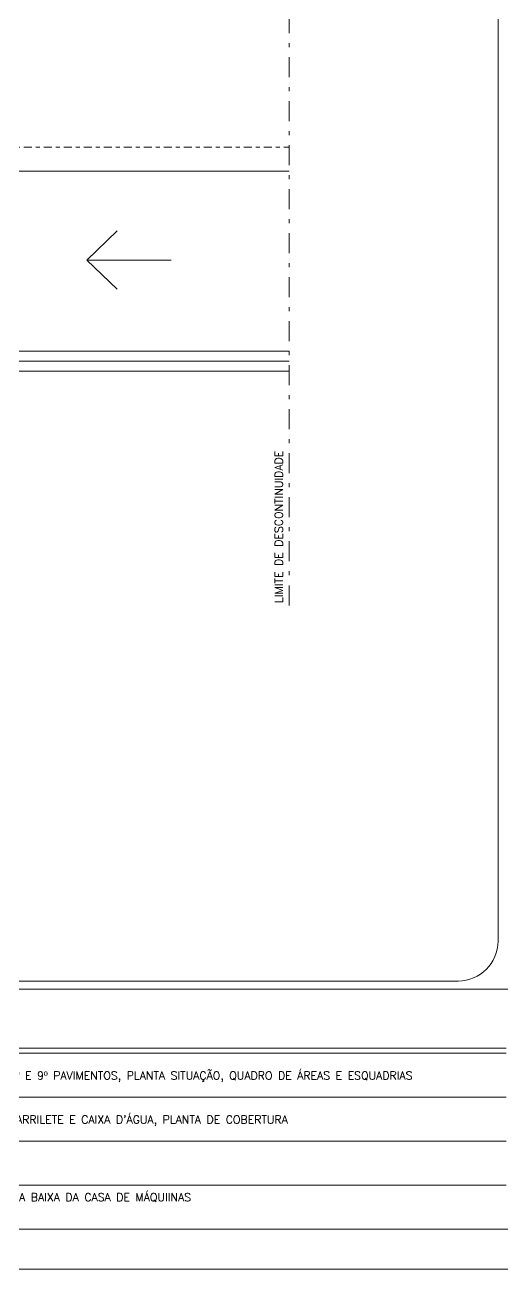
# Model space of a CAD drawing. Header units: millimetres. Extents: x 521 to 1055, y 261 to 520.
# Drawn here: x 618.34 to 630.26, y 348.6 to 379.7 of the extents above; entities that cross this region are included whole.
import ezdxf

# ---------------------------------------------------------------- set-up
doc = ezdxf.new("R2010")
doc.units = ezdxf.units.MM
doc.linetypes.add('DASHDOT', pattern=[1, 0.5, -0.25, 0, -0.25])
doc.linetypes.add('DASHDOTX2', pattern=[2, 1, -0.5, 0, -0.5])
doc.layers.add('0.1', color=8, linetype='Continuous', lineweight=13)
doc.styles.add('80X50', font='romans.shx')
doc.styles.get("Standard").update_dxf_attribs({"font": 'romans.shx'})

msp = doc.modelspace()

# ---------------------------------------------------------------- linework, layer by layer
at = {"layer": '0.1', "color": 8, "linetype": 'DASHDOTX2', "ltscale": 0.5}
msp.add_line((624.9398, 365.19275), (624.9398, 428.20423), dxfattribs=at)
at = {"layer": '0.1', "color": 8, "linetype": 'DASHDOT', "ltscale": 0.4}
msp.add_line((616.81144, 376.64649), (624.9398, 376.64649), dxfattribs=at)
at = {"layer": '0.1', "color": 8}
for p, q in [((616.81144, 376.04649), (624.9398, 376.04649)), ((619.8875, 373.82026), (620.64485, 374.54888)), ((621.99124, 373.82026), (619.8875, 373.82026)), ((619.8875, 373.82026), (620.64485, 373.09163)), ((616.66144, 371.54649), (624.9398, 371.54649)), ((616.06144, 371.04649), (624.9398, 371.04649)), ((616.31144, 371.29649), (624.9398, 371.29649)), ((597.21941, 354.12294), (630.35941, 354.12294)), ((597.21941, 354.00294), (630.35941, 354.00294)), ((580.59941, 352.90294), (630.35941, 352.90294)), ((580.59941, 351.80294), (630.35941, 351.80294)), ((580.59941, 350.70294), (630.35941, 350.70294))]:
    msp.add_line(p, q, dxfattribs=at)
for points in [[(646.97941, 432.60294), (520.77502, 432.60294), (520.77502, 348.60294), (646.97941, 348.60294)], [(523.27502, 349.60294), (523.27502, 431.60294), (645.97941, 431.60294), (645.97941, 349.60294)]]:
    msp.add_lwpolyline(points, close=True, dxfattribs=at)
msp.add_lwpolyline([(630.15941, 430.40294, 0.41421356), (629.15941, 431.40294), (524.47502, 431.40294, 0.41421356), (523.47502, 430.40294), (523.47502, 356.80294, 0.41421356), (524.47502, 355.80294), (629.15941, 355.80294, 0.41421356), (630.15941, 356.80294)], format="xyb", close=True, dxfattribs=at)
msp.add_lwpolyline([(523.27502, 355.60294), (645.97941, 355.60294)], dxfattribs=at)

# ---------------------------------------------------------------- texts
msp.add_text('LIMITE DE DESCONTINUIDADE', height=0.2, rotation=90, dxfattribs=at).set_placement((624.77994, 365.25007))
at = {"layer": '0.1', "color": 8, "style": '80X50'}
for s, p in [('PLANTA BAIXA - 8º E 9º PAVIMENTOS, PLANTA SITUAÇÃO, QUADRO DE ÁREAS E ESQUADRIAS', (615.61604, 353.34115)), ("PLANTA BAIXA - BARRILETE E CAIXA D'ÁGUA, PLANTA DE COBERTURA", (615.61604, 352.24115)), ('FACHADAS E PLANTA BAIXA DA CASA DE MÁQUIINAS', (615.61604, 350.29977))]:
    msp.add_text(s, height=0.2, dxfattribs=at).set_placement(p)

doc.saveas('drawing.dxf')
